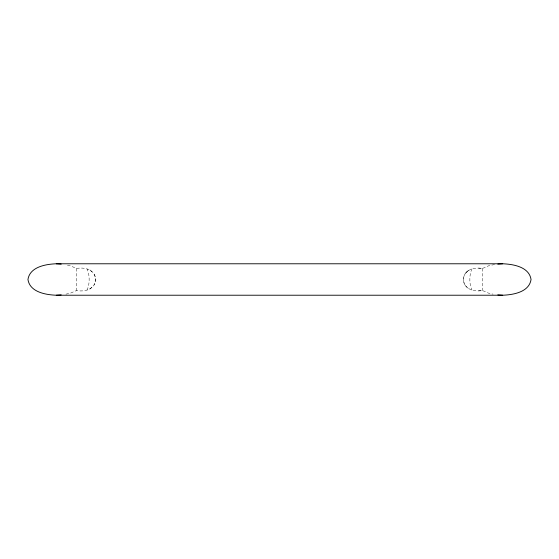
<?xml version="1.0" encoding="UTF-8"?>
<svg xmlns="http://www.w3.org/2000/svg" width="559" height="559" viewBox="0 0 559 559"><rect width="100%" height="100%" fill="white"/><g stroke="black" fill="none" stroke-linecap="round" stroke-linejoin="round"><path stroke-width="0.42" stroke-dasharray="2.79 2.1" d="M87.008 290.163L88.098 287.361A15.694 7.896 -90 0 0 88.098 271.639L87.008 268.837M471.992 268.837L470.902 271.639A15.694 7.896 -90 0 0 470.902 287.361L471.992 290.163M65.948 294.16L70.532 293.119L76.583 290.505C84.423 292.189 95.568 289.164 95.505 279.5C95.568 269.836 84.423 266.811 76.583 268.495L70.532 265.881L65.948 264.84M494.575 264.491L488.468 265.881L482.417 268.495C474.577 266.811 463.432 269.836 463.495 279.5C463.432 289.164 474.577 292.189 482.417 290.505L488.468 293.119L493.052 294.16M89.95 289.031L93.269 285.963M465.731 273.037L469.05 269.969L466.751 271.716M478.574 268.495L482.571 268.383M478.574 290.505L482.571 290.617M466.003 286.32L469.05 289.031M89.95 269.969L92.997 272.68M482.417 268.495L482.417 290.505M76.583 268.495L76.583 290.505M94.017 273.994A10.921 10.921 0 0 1 94.017 285.006M464.983 285.006A10.921 10.921 0 0 1 464.983 273.994"/><path stroke-width="0.84" d="M56.284 263.778C45.698 264.162 29.844 266.888 27.95 279.5C29.844 292.112 45.698 294.838 56.284 295.222L502.716 295.222C513.302 294.838 529.156 292.112 531.05 279.5C529.156 266.888 513.302 264.162 502.716 263.778L56.284 263.778L61.204 264.134M56.284 295.222L61.204 294.866M497.796 264.134L502.716 263.778M497.796 294.866L502.716 295.222"/></g></svg>
